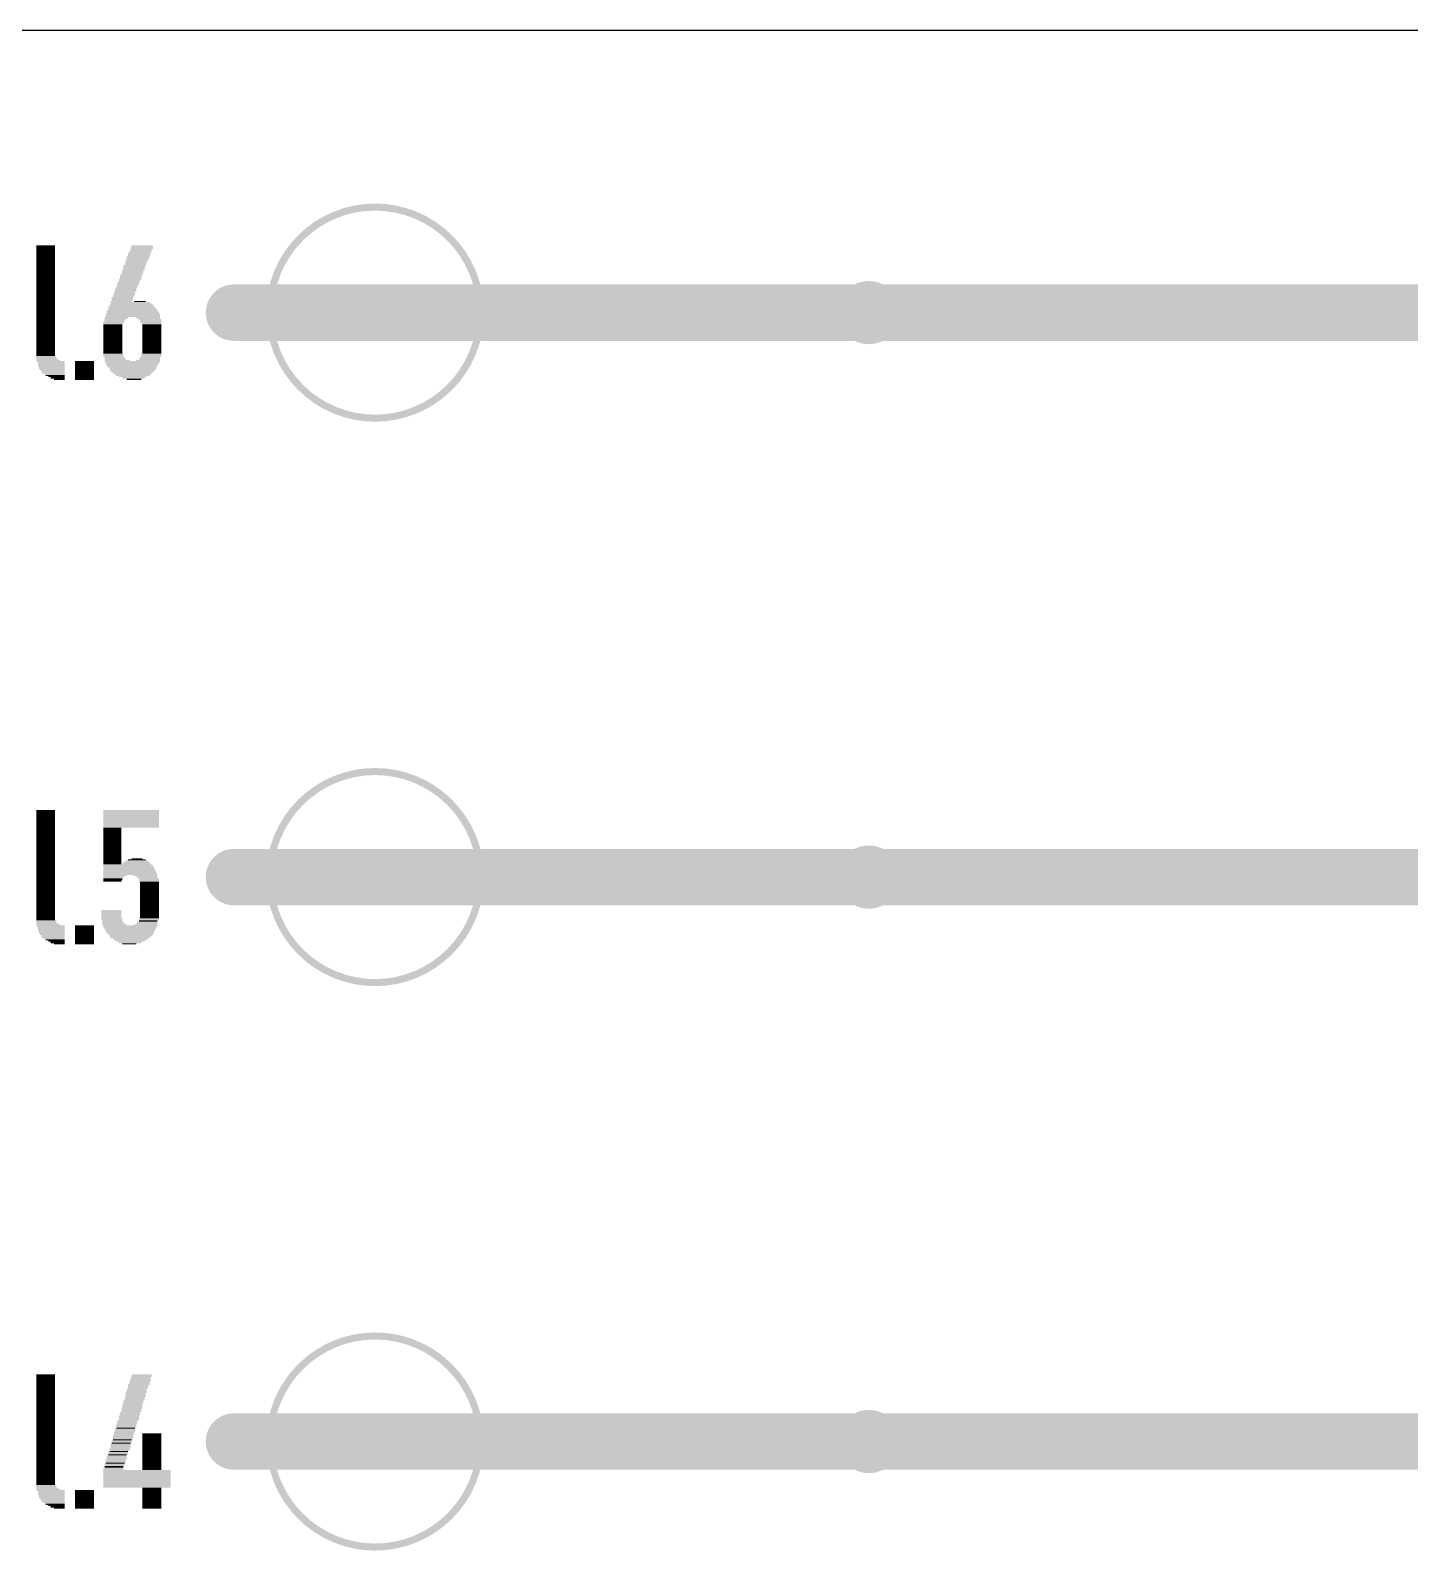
# Model space of a CAD drawing. Extents: x -1 to 100, y 0 to 61.
# Drawn here: x 24.27 to 49.11, y 33.6 to 60.96 of the extents above; entities that cross this region are included whole.
import ezdxf

# ---------------------------------------------------------------- set-up
doc = ezdxf.new("R2010")
doc.units = 0
for name, color, linetype in [('115', 151, 'CONTINUOUS'), ('117', 190, 'CONTINUOUS'), ('170', 151, 'CONTINUOUS'), ('20', 31, 'CONTINUOUS')]:
    doc.layers.add(name, color=color, linetype=linetype)

# ---------------------------------------------------------------- blocks, each defined once
blk = doc.blocks.new('RECT')
blk.add_solid([(-0.5, -0.5), (0.5, -0.5), (-0.5, 0.5), (0.5, 0.5)])

msp = doc.modelspace()

# ---------------------------------------------------------------- linework, layer by layer
at = {"layer": '115', "const_width": 1.016}
for points in [[(27.94, 55.88), (55.88, 55.88)], [(66.04, 45.72), (27.94, 45.72)], [(76.2, 35.56), (27.94, 35.56)]]:
    msp.add_lwpolyline(points, dxfattribs=at)
at = {"layer": '115', "const_width": 0.508}
for points in [[(27.94, 56.134, 1), (27.94, 55.626)], [(27.94, 45.974, 1), (27.94, 45.466)], [(27.94, 35.814, 1), (27.94, 35.306)]]:
    msp.add_lwpolyline(points, format="xyb", dxfattribs=at)
at = {"layer": '117', "const_width": 0.127}
for points in [[(30.48, 53.98, 1), (30.48, 57.78, 1), (30.48, 53.98)], [(39.37, 55.375, 1), (39.37, 56.385, 1), (39.37, 55.375)], [(30.48, 43.82, 1), (30.48, 47.62, 1), (30.48, 43.82)], [(39.37, 45.215, 1), (39.37, 46.225, 1), (39.37, 45.215)], [(30.48, 33.66, 1), (30.48, 37.46, 1), (30.48, 33.66)], [(39.37, 35.055, 1), (39.37, 36.065, 1), (39.37, 35.055)]]:
    msp.add_lwpolyline(points, format="xyb", dxfattribs=at)
at = {"layer": '20'}
msp.add_line((99.06, 60.96), (0, 60.96), dxfattribs=at)

# ---------------------------------------------------------------- block references
at = {"layer": '170'}
for p, xscale, yscale in [((24.55, 57.08), 0.34, 0.02), ((24.55, 57.055), 0.34, 0.03), ((24.55, 57.03), 0.34, 0.02), ((24.55, 57.01), 0.34, 0.02), ((24.55, 56.99), 0.34, 0.02), ((24.55, 56.97), 0.34, 0.02), ((24.55, 56.95), 0.34, 0.02), ((24.55, 56.93), 0.34, 0.02), ((24.55, 56.91), 0.34, 0.02), ((26.235, 56.95), 0.41, 0.02), ((26.235, 56.93), 0.41, 0.02), ((26.225, 56.91), 0.39, 0.02), ((26.26, 56.99), 0.4, 0.02), ((26.25, 56.97), 0.38, 0.02), ((26.28, 57.055), 0.4, 0.03), ((26.28, 57.03), 0.4, 0.02), ((26.27, 57.01), 0.38, 0.02), ((26.29, 57.08), 0.38, 0.02), ((24.55, 56.885), 0.34, 0.03), ((24.55, 56.86), 0.34, 0.02), ((24.55, 56.84), 0.34, 0.02), ((24.55, 56.82), 0.34, 0.02), ((24.55, 56.8), 0.34, 0.02), ((24.55, 56.78), 0.34, 0.02), ((24.55, 56.76), 0.34, 0.02), ((24.55, 56.74), 0.34, 0.02), ((24.55, 56.72), 0.34, 0.02), ((24.55, 56.695), 0.34, 0.03), ((24.55, 56.67), 0.34, 0.02), ((24.55, 56.65), 0.34, 0.02), ((26.13, 56.65), 0.4, 0.02), ((26.15, 56.72), 0.4, 0.02), ((26.14, 56.695), 0.38, 0.03), ((26.14, 56.67), 0.38, 0.02), ((26.17, 56.76), 0.4, 0.02), ((26.16, 56.74), 0.38, 0.02), ((26.19, 56.82), 0.4, 0.02), ((26.18, 56.8), 0.38, 0.02), ((26.18, 56.78), 0.38, 0.02), ((26.215, 56.885), 0.41, 0.03), ((26.215, 56.86), 0.41, 0.02), ((26.2, 56.84), 0.38, 0.02), ((24.55, 56.63), 0.34, 0.02), ((24.55, 56.61), 0.34, 0.02), ((24.55, 56.59), 0.34, 0.02), ((24.55, 56.57), 0.34, 0.02), ((24.55, 56.55), 0.34, 0.02), ((24.55, 56.53), 0.34, 0.02), ((24.55, 56.505), 0.34, 0.03), ((24.55, 56.48), 0.34, 0.02), ((24.55, 56.46), 0.34, 0.02), ((24.55, 56.44), 0.34, 0.02), ((24.55, 56.42), 0.34, 0.02), ((24.55, 56.4), 0.34, 0.02), ((24.55, 56.38), 0.34, 0.02), ((24.55, 56.36), 0.34, 0.02), ((26.01, 56.36), 0.38, 0.02), ((26.035, 56.42), 0.39, 0.02), ((26.035, 56.4), 0.39, 0.02), ((26.035, 56.38), 0.39, 0.02), ((26.07, 56.48), 0.4, 0.02), ((26.06, 56.46), 0.38, 0.02), ((26.06, 56.44), 0.38, 0.02), ((26.09, 56.55), 0.4, 0.02), ((26.08, 56.53), 0.38, 0.02), ((26.08, 56.505), 0.38, 0.03), ((26.11, 56.59), 0.4, 0.02), ((26.1, 56.57), 0.38, 0.02), ((26.12, 56.63), 0.38, 0.02), ((26.12, 56.61), 0.38, 0.02), ((24.55, 56.335), 0.34, 0.03), ((24.55, 56.31), 0.34, 0.02), ((24.55, 56.29), 0.34, 0.02), ((24.55, 56.27), 0.34, 0.02), ((24.55, 56.25), 0.34, 0.02), ((24.55, 56.23), 0.34, 0.02), ((24.55, 56.21), 0.34, 0.02), ((24.55, 56.19), 0.34, 0.02), ((24.55, 56.17), 0.34, 0.02), ((24.55, 56.145), 0.34, 0.03), ((24.55, 56.12), 0.34, 0.02), ((24.55, 56.1), 0.34, 0.02), ((25.93, 56.145), 0.38, 0.03), ((25.93, 56.12), 0.38, 0.02), ((25.93, 56.1), 0.38, 0.02), ((25.95, 56.19), 0.38, 0.02), ((25.95, 56.17), 0.38, 0.02), ((25.97, 56.25), 0.38, 0.02), ((25.97, 56.23), 0.38, 0.02), ((25.97, 56.21), 0.38, 0.02), ((25.99, 56.31), 0.38, 0.02), ((25.99, 56.29), 0.38, 0.02), ((25.99, 56.27), 0.38, 0.02), ((26.01, 56.335), 0.38, 0.03), ((24.55, 56.08), 0.34, 0.02), ((24.55, 56.06), 0.34, 0.02), ((24.55, 56.04), 0.34, 0.02), ((24.55, 56.02), 0.34, 0.02), ((24.55, 56), 0.34, 0.02), ((24.55, 55.975), 0.34, 0.03), ((24.55, 55.95), 0.34, 0.02), ((24.55, 55.93), 0.34, 0.02), ((24.55, 55.91), 0.34, 0.02), ((24.55, 55.89), 0.34, 0.02), ((24.55, 55.87), 0.34, 0.02), ((24.55, 55.85), 0.34, 0.02), ((24.55, 55.83), 0.34, 0.02), ((26.12, 55.85), 0.98, 0.02), ((26.12, 55.83), 0.98, 0.02), ((26.105, 55.91), 0.91, 0.02), ((26.12, 55.89), 0.94, 0.02), ((26.12, 55.87), 0.94, 0.02), ((26.1, 55.975), 0.84, 0.03), ((26.11, 55.95), 0.86, 0.02), ((26.12, 55.93), 0.88, 0.02), ((26.09, 56.02), 0.78, 0.02), ((26.1, 56), 0.8, 0.02), ((25.91, 56.08), 0.38, 0.02), ((26.07, 56.06), 0.7, 0.02), ((26.09, 56.04), 0.74, 0.02), ((26.245, 56.08), 0.21, 0.02), ((24.55, 55.81), 0.34, 0.02), ((24.55, 55.785), 0.34, 0.03), ((24.55, 55.76), 0.34, 0.02), ((24.55, 55.74), 0.34, 0.02), ((24.55, 55.72), 0.34, 0.02), ((24.55, 55.7), 0.34, 0.02), ((24.55, 55.68), 0.34, 0.02), ((24.55, 55.66), 0.34, 0.02), ((24.55, 55.64), 0.34, 0.02), ((24.55, 55.615), 0.34, 0.03), ((24.55, 55.59), 0.34, 0.02), ((24.55, 55.57), 0.34, 0.02), ((24.55, 55.55), 0.34, 0.02), ((25.78, 55.72), 0.38, 0.02), ((25.77, 55.7), 0.36, 0.02), ((25.77, 55.68), 0.36, 0.02), ((25.76, 55.66), 0.34, 0.02), ((25.76, 55.64), 0.34, 0.02), ((25.76, 55.615), 0.34, 0.03), ((25.76, 55.59), 0.34, 0.02), ((25.76, 55.57), 0.34, 0.02), ((25.76, 55.55), 0.34, 0.02), ((25.82, 55.785), 0.42, 0.03), ((25.8, 55.76), 0.38, 0.02), ((25.79, 55.74), 0.36, 0.02), ((26.12, 55.81), 0.98, 0.02), ((26.395, 55.785), 0.43, 0.03), ((26.43, 55.76), 0.4, 0.02), ((26.44, 55.74), 0.38, 0.02), ((26.44, 55.72), 0.38, 0.02), ((26.45, 55.7), 0.36, 0.02), ((26.45, 55.68), 0.36, 0.02), ((26.46, 55.66), 0.34, 0.02), ((26.46, 55.64), 0.34, 0.02), ((26.46, 55.615), 0.34, 0.03), ((26.46, 55.59), 0.34, 0.02), ((26.46, 55.57), 0.34, 0.02), ((26.46, 55.55), 0.34, 0.02), ((24.55, 55.53), 0.34, 0.02), ((24.55, 55.51), 0.34, 0.02), ((24.55, 55.49), 0.34, 0.02), ((24.55, 55.47), 0.34, 0.02), ((24.55, 55.45), 0.34, 0.02), ((24.55, 55.425), 0.34, 0.03), ((24.55, 55.4), 0.34, 0.02), ((24.55, 55.38), 0.34, 0.02), ((24.55, 55.36), 0.34, 0.02), ((24.55, 55.34), 0.34, 0.02), ((24.55, 55.32), 0.34, 0.02), ((24.55, 55.3), 0.34, 0.02), ((24.55, 55.28), 0.34, 0.02), ((25.76, 55.53), 0.34, 0.02), ((25.76, 55.51), 0.34, 0.02), ((25.76, 55.49), 0.34, 0.02), ((25.76, 55.47), 0.34, 0.02), ((25.76, 55.45), 0.34, 0.02), ((25.76, 55.425), 0.34, 0.03), ((25.76, 55.4), 0.34, 0.02), ((25.76, 55.38), 0.34, 0.02), ((25.76, 55.36), 0.34, 0.02), ((25.76, 55.34), 0.34, 0.02), ((25.76, 55.32), 0.34, 0.02), ((25.76, 55.3), 0.34, 0.02), ((25.76, 55.28), 0.34, 0.02), ((26.46, 55.53), 0.34, 0.02), ((26.46, 55.51), 0.34, 0.02), ((26.46, 55.49), 0.34, 0.02), ((26.46, 55.47), 0.34, 0.02), ((26.46, 55.45), 0.34, 0.02), ((26.46, 55.425), 0.34, 0.03), ((26.46, 55.4), 0.34, 0.02), ((26.46, 55.38), 0.34, 0.02), ((26.46, 55.36), 0.34, 0.02), ((26.46, 55.34), 0.34, 0.02), ((26.46, 55.32), 0.34, 0.02), ((26.46, 55.3), 0.34, 0.02), ((26.46, 55.28), 0.34, 0.02), ((24.55, 55.255), 0.34, 0.03), ((24.55, 55.23), 0.34, 0.02), ((24.55, 55.21), 0.34, 0.02), ((24.55, 55.19), 0.34, 0.02), ((24.55, 55.17), 0.34, 0.02), ((24.55, 55.15), 0.34, 0.02), ((24.55, 55.13), 0.34, 0.02), ((24.55, 55.11), 0.34, 0.02), ((24.56, 55.09), 0.36, 0.02), ((24.56, 55.065), 0.36, 0.03), ((24.575, 55.04), 0.39, 0.02), ((24.595, 55.02), 0.43, 0.02), ((24.635, 55), 0.51, 0.02), ((25.25, 55), 0.34, 0.02), ((25.76, 55.255), 0.34, 0.03), ((25.76, 55.23), 0.34, 0.02), ((25.76, 55.21), 0.34, 0.02), ((25.76, 55.19), 0.34, 0.02), ((25.76, 55.17), 0.34, 0.02), ((25.76, 55.15), 0.34, 0.02), ((25.77, 55.13), 0.36, 0.02), ((25.77, 55.11), 0.36, 0.02), ((25.77, 55.09), 0.36, 0.02), ((25.79, 55.065), 0.36, 0.03), ((25.8, 55.04), 0.38, 0.02), ((25.835, 55.02), 0.45, 0.02), ((26.395, 55.02), 0.43, 0.02), ((26.42, 55.04), 0.38, 0.02), ((26.43, 55.065), 0.36, 0.03), ((26.45, 55.13), 0.36, 0.02), ((26.45, 55.11), 0.36, 0.02), ((26.45, 55.09), 0.36, 0.02), ((26.46, 55.255), 0.34, 0.03), ((26.46, 55.23), 0.34, 0.02), ((26.46, 55.21), 0.34, 0.02), ((26.46, 55.19), 0.34, 0.02), ((26.46, 55.17), 0.34, 0.02), ((26.46, 55.15), 0.34, 0.02), ((24.65, 54.98), 0.48, 0.02), ((24.65, 54.96), 0.48, 0.02), ((24.65, 54.94), 0.48, 0.02), ((24.65, 54.92), 0.48, 0.02), ((24.66, 54.9), 0.46, 0.02), ((24.66, 54.875), 0.46, 0.03), ((24.67, 54.85), 0.44, 0.02), ((24.68, 54.83), 0.42, 0.02), ((24.68, 54.81), 0.42, 0.02), ((24.69, 54.79), 0.4, 0.02), ((24.71, 54.77), 0.36, 0.02), ((24.72, 54.75), 0.34, 0.02), ((24.745, 54.73), 0.29, 0.02), ((25.25, 54.98), 0.34, 0.02), ((25.25, 54.96), 0.34, 0.02), ((25.25, 54.94), 0.34, 0.02), ((25.25, 54.92), 0.34, 0.02), ((25.25, 54.9), 0.34, 0.02), ((25.25, 54.875), 0.34, 0.03), ((25.25, 54.85), 0.34, 0.02), ((25.25, 54.83), 0.34, 0.02), ((25.25, 54.81), 0.34, 0.02), ((25.25, 54.79), 0.34, 0.02), ((25.25, 54.77), 0.34, 0.02), ((25.25, 54.75), 0.34, 0.02), ((25.25, 54.73), 0.34, 0.02), ((26.11, 54.98), 0.96, 0.02), ((26.11, 54.96), 0.96, 0.02), ((26.105, 54.94), 0.91, 0.02), ((26.105, 54.92), 0.91, 0.02), ((26.11, 54.9), 0.86, 0.02), ((26.12, 54.875), 0.84, 0.03), ((26.11, 54.85), 0.82, 0.02), ((26.11, 54.83), 0.78, 0.02), ((26.11, 54.81), 0.74, 0.02), ((26.11, 54.79), 0.7, 0.02), ((26.12, 54.77), 0.64, 0.02), ((26.12, 54.75), 0.6, 0.02), ((26.12, 54.73), 0.5, 0.02), ((24.765, 54.705), 0.25, 0.03), ((24.795, 54.68), 0.19, 0.02), ((25.25, 54.705), 0.34, 0.03), ((25.25, 54.68), 0.34, 0.02), ((26.13, 54.705), 0.4, 0.03), ((26.14, 54.68), 0.26, 0.02), ((24.55, 46.92), 0.34, 0.02), ((24.55, 46.895), 0.34, 0.03), ((24.55, 46.87), 0.34, 0.02), ((24.55, 46.85), 0.34, 0.02), ((24.55, 46.83), 0.34, 0.02), ((24.55, 46.81), 0.34, 0.02), ((24.55, 46.79), 0.34, 0.02), ((24.55, 46.77), 0.34, 0.02), ((24.55, 46.75), 0.34, 0.02), ((24.55, 46.725), 0.34, 0.03), ((24.55, 46.7), 0.34, 0.02), ((24.55, 46.68), 0.34, 0.02), ((24.55, 46.66), 0.34, 0.02), ((24.55, 46.64), 0.34, 0.02), ((24.55, 46.62), 0.34, 0.02), ((24.55, 46.6), 0.34, 0.02), ((24.55, 46.58), 0.34, 0.02), ((24.55, 46.56), 0.34, 0.02), ((24.55, 46.535), 0.34, 0.03), ((24.55, 46.51), 0.34, 0.02), ((25.75, 46.6), 0.32, 0.02), ((25.75, 46.58), 0.32, 0.02), ((25.75, 46.56), 0.32, 0.02), ((25.75, 46.535), 0.32, 0.03), ((25.75, 46.51), 0.32, 0.02), ((24.55, 46.49), 0.34, 0.02), ((24.55, 46.47), 0.34, 0.02), ((24.55, 46.45), 0.34, 0.02), ((24.55, 46.43), 0.34, 0.02), ((24.55, 46.41), 0.34, 0.02), ((24.55, 46.39), 0.34, 0.02), ((24.55, 46.37), 0.34, 0.02), ((24.55, 46.345), 0.34, 0.03), ((24.55, 46.32), 0.34, 0.02), ((24.55, 46.3), 0.34, 0.02), ((24.55, 46.28), 0.34, 0.02), ((24.55, 46.26), 0.34, 0.02), ((24.55, 46.24), 0.34, 0.02), ((25.75, 46.49), 0.32, 0.02), ((25.75, 46.47), 0.32, 0.02), ((25.75, 46.45), 0.32, 0.02), ((25.75, 46.43), 0.32, 0.02), ((25.75, 46.41), 0.32, 0.02), ((25.75, 46.39), 0.32, 0.02), ((25.75, 46.37), 0.32, 0.02), ((25.75, 46.345), 0.32, 0.03), ((25.75, 46.32), 0.32, 0.02), ((25.75, 46.3), 0.32, 0.02), ((25.75, 46.28), 0.32, 0.02), ((25.75, 46.26), 0.32, 0.02), ((25.75, 46.24), 0.32, 0.02), ((24.55, 46.22), 0.34, 0.02), ((24.55, 46.2), 0.34, 0.02), ((24.55, 46.175), 0.34, 0.03), ((24.55, 46.15), 0.34, 0.02), ((24.55, 46.13), 0.34, 0.02), ((24.55, 46.11), 0.34, 0.02), ((24.55, 46.09), 0.34, 0.02), ((24.55, 46.07), 0.34, 0.02), ((24.55, 46.05), 0.34, 0.02), ((24.55, 46.03), 0.34, 0.02), ((24.55, 46.01), 0.34, 0.02), ((24.55, 45.985), 0.34, 0.03), ((25.75, 46.22), 0.32, 0.02), ((25.75, 46.2), 0.32, 0.02), ((25.75, 46.175), 0.32, 0.03), ((25.75, 46.15), 0.32, 0.02), ((25.75, 46.13), 0.32, 0.02), ((25.75, 46.11), 0.32, 0.02), ((25.75, 46.09), 0.32, 0.02), ((25.75, 46.07), 0.32, 0.02), ((25.75, 46.05), 0.32, 0.02), ((25.75, 46.03), 0.32, 0.02), ((25.75, 46.01), 0.32, 0.02), ((25.75, 45.985), 0.32, 0.03), ((26.185, 45.985), 0.47, 0.03), ((26.19, 46.01), 0.4, 0.02), ((26.19, 46.03), 0.32, 0.02), ((26.195, 46.05), 0.19, 0.02), ((24.55, 45.96), 0.34, 0.02), ((24.55, 45.94), 0.34, 0.02), ((24.55, 45.92), 0.34, 0.02), ((24.55, 45.9), 0.34, 0.02), ((24.55, 45.88), 0.34, 0.02), ((24.55, 45.86), 0.34, 0.02), ((24.55, 45.84), 0.34, 0.02), ((24.55, 45.815), 0.34, 0.03), ((24.55, 45.79), 0.34, 0.02), ((24.55, 45.77), 0.34, 0.02), ((24.55, 45.75), 0.34, 0.02), ((24.55, 45.73), 0.34, 0.02), ((24.55, 45.71), 0.34, 0.02), ((24.55, 45.69), 0.34, 0.02), ((25.75, 45.96), 0.32, 0.02), ((26.025, 45.94), 0.87, 0.02), ((26.035, 45.92), 0.89, 0.02), ((26.045, 45.9), 0.91, 0.02), ((26.045, 45.88), 0.91, 0.02), ((26.055, 45.86), 0.93, 0.02), ((26.055, 45.84), 0.93, 0.02), ((26.065, 45.815), 0.95, 0.03), ((26.065, 45.79), 0.95, 0.02), ((26.075, 45.77), 0.97, 0.02), ((25.8, 45.75), 0.42, 0.02), ((25.78, 45.73), 0.38, 0.02), ((25.77, 45.71), 0.36, 0.02), ((25.76, 45.69), 0.34, 0.02), ((26.185, 45.96), 0.51, 0.02), ((26.35, 45.75), 0.42, 0.02), ((26.37, 45.73), 0.38, 0.02), ((26.38, 45.71), 0.36, 0.02), ((26.41, 45.69), 0.36, 0.02), ((24.55, 45.67), 0.34, 0.02), ((24.55, 45.65), 0.34, 0.02), ((24.55, 45.625), 0.34, 0.03), ((24.55, 45.6), 0.34, 0.02), ((24.55, 45.58), 0.34, 0.02), ((24.55, 45.56), 0.34, 0.02), ((24.55, 45.54), 0.34, 0.02), ((24.55, 45.52), 0.34, 0.02), ((24.55, 45.5), 0.34, 0.02), ((24.55, 45.48), 0.34, 0.02), ((24.55, 45.455), 0.34, 0.03), ((24.55, 45.43), 0.34, 0.02), ((25.76, 45.67), 0.34, 0.02), ((25.75, 45.65), 0.32, 0.02), ((26.41, 45.67), 0.36, 0.02), ((26.41, 45.65), 0.36, 0.02), ((26.42, 45.625), 0.34, 0.03), ((26.42, 45.6), 0.34, 0.02), ((26.42, 45.58), 0.34, 0.02), ((26.42, 45.56), 0.34, 0.02), ((26.42, 45.54), 0.34, 0.02), ((26.42, 45.52), 0.34, 0.02), ((26.42, 45.5), 0.34, 0.02), ((26.42, 45.48), 0.34, 0.02), ((26.42, 45.455), 0.34, 0.03), ((26.42, 45.43), 0.34, 0.02), ((24.55, 45.41), 0.34, 0.02), ((24.55, 45.39), 0.34, 0.02), ((24.55, 45.37), 0.34, 0.02), ((24.55, 45.35), 0.34, 0.02), ((24.55, 45.33), 0.34, 0.02), ((24.55, 45.31), 0.34, 0.02), ((24.55, 45.29), 0.34, 0.02), ((24.55, 45.265), 0.34, 0.03), ((24.55, 45.24), 0.34, 0.02), ((24.55, 45.22), 0.34, 0.02), ((24.55, 45.2), 0.34, 0.02), ((24.55, 45.18), 0.34, 0.02), ((24.55, 45.16), 0.34, 0.02), ((24.55, 45.14), 0.34, 0.02), ((26.42, 45.41), 0.34, 0.02), ((26.42, 45.39), 0.34, 0.02), ((26.42, 45.37), 0.34, 0.02), ((26.42, 45.35), 0.34, 0.02), ((26.42, 45.33), 0.34, 0.02), ((26.42, 45.31), 0.34, 0.02), ((26.42, 45.29), 0.34, 0.02), ((26.42, 45.265), 0.34, 0.03), ((26.42, 45.24), 0.34, 0.02), ((26.42, 45.22), 0.34, 0.02), ((26.42, 45.2), 0.34, 0.02), ((26.42, 45.18), 0.34, 0.02), ((26.42, 45.16), 0.34, 0.02), ((26.42, 45.14), 0.34, 0.02), ((24.55, 45.12), 0.34, 0.02), ((24.55, 45.095), 0.34, 0.03), ((24.55, 45.07), 0.34, 0.02), ((24.55, 45.05), 0.34, 0.02), ((24.55, 45.03), 0.34, 0.02), ((24.55, 45.01), 0.34, 0.02), ((24.55, 44.99), 0.34, 0.02), ((24.55, 44.97), 0.34, 0.02), ((24.55, 44.95), 0.34, 0.02), ((24.56, 44.93), 0.36, 0.02), ((24.56, 44.905), 0.36, 0.03), ((24.575, 44.88), 0.39, 0.02), ((25.73, 45.12), 0.36, 0.02), ((25.73, 45.095), 0.36, 0.03), ((25.73, 45.07), 0.36, 0.02), ((25.73, 45.05), 0.36, 0.02), ((25.73, 45.03), 0.36, 0.02), ((25.73, 45.01), 0.36, 0.02), ((25.73, 44.99), 0.36, 0.02), ((25.74, 44.97), 0.38, 0.02), ((25.74, 44.95), 0.38, 0.02), ((25.75, 44.93), 0.36, 0.02), ((25.76, 44.905), 0.38, 0.03), ((25.77, 44.88), 0.4, 0.02), ((26.37, 44.88), 0.38, 0.02), ((26.38, 44.905), 0.36, 0.03), ((26.41, 44.97), 0.36, 0.02), ((26.41, 44.95), 0.36, 0.02), ((26.395, 44.93), 0.33, 0.02), ((26.42, 45.12), 0.34, 0.02), ((26.42, 45.095), 0.34, 0.03), ((26.42, 45.07), 0.34, 0.02), ((26.42, 45.05), 0.34, 0.02), ((26.42, 45.03), 0.34, 0.02), ((26.42, 45.01), 0.34, 0.02), ((26.42, 44.99), 0.34, 0.02), ((24.595, 44.86), 0.43, 0.02), ((24.635, 44.84), 0.51, 0.02), ((24.65, 44.82), 0.48, 0.02), ((24.65, 44.8), 0.48, 0.02), ((24.65, 44.78), 0.48, 0.02), ((24.65, 44.76), 0.48, 0.02), ((24.66, 44.74), 0.46, 0.02), ((24.66, 44.715), 0.46, 0.03), ((24.67, 44.69), 0.44, 0.02), ((24.68, 44.67), 0.42, 0.02), ((24.68, 44.65), 0.42, 0.02), ((24.69, 44.63), 0.4, 0.02), ((24.71, 44.61), 0.36, 0.02), ((25.25, 44.84), 0.34, 0.02), ((25.25, 44.82), 0.34, 0.02), ((25.25, 44.8), 0.34, 0.02), ((25.25, 44.78), 0.34, 0.02), ((25.25, 44.76), 0.34, 0.02), ((25.25, 44.74), 0.34, 0.02), ((25.25, 44.715), 0.34, 0.03), ((25.25, 44.69), 0.34, 0.02), ((25.25, 44.67), 0.34, 0.02), ((25.25, 44.65), 0.34, 0.02), ((25.25, 44.63), 0.34, 0.02), ((25.25, 44.61), 0.34, 0.02), ((25.79, 44.86), 0.44, 0.02), ((26.075, 44.84), 0.97, 0.02), ((26.065, 44.82), 0.95, 0.02), ((26.075, 44.8), 0.93, 0.02), ((26.065, 44.78), 0.91, 0.02), ((26.075, 44.76), 0.89, 0.02), ((26.065, 44.74), 0.87, 0.02), ((26.075, 44.715), 0.85, 0.03), ((26.08, 44.69), 0.8, 0.02), ((26.08, 44.67), 0.76, 0.02), ((26.07, 44.65), 0.74, 0.02), ((26.07, 44.63), 0.7, 0.02), ((26.075, 44.61), 0.63, 0.02), ((26.35, 44.86), 0.42, 0.02), ((24.72, 44.59), 0.34, 0.02), ((24.745, 44.57), 0.29, 0.02), ((24.765, 44.545), 0.25, 0.03), ((24.795, 44.52), 0.19, 0.02), ((25.25, 44.59), 0.34, 0.02), ((25.25, 44.57), 0.34, 0.02), ((25.25, 44.545), 0.34, 0.03), ((25.25, 44.52), 0.34, 0.02), ((26.075, 44.59), 0.59, 0.02), ((26.075, 44.57), 0.51, 0.02), ((26.07, 44.545), 0.4, 0.03), ((26.055, 44.52), 0.25, 0.02), ((24.55, 36.76), 0.34, 0.02), ((24.55, 36.735), 0.34, 0.03), ((24.55, 36.71), 0.34, 0.02), ((24.55, 36.69), 0.34, 0.02), ((24.55, 36.67), 0.34, 0.02), ((26.26, 36.71), 0.36, 0.02), ((26.26, 36.69), 0.36, 0.02), ((26.26, 36.67), 0.36, 0.02), ((26.28, 36.76), 0.36, 0.02), ((26.28, 36.735), 0.36, 0.03), ((24.55, 36.65), 0.34, 0.02), ((24.55, 36.63), 0.34, 0.02), ((24.55, 36.61), 0.34, 0.02), ((24.55, 36.59), 0.34, 0.02), ((24.55, 36.565), 0.34, 0.03), ((24.55, 36.54), 0.34, 0.02), ((24.55, 36.52), 0.34, 0.02), ((24.55, 36.5), 0.34, 0.02), ((24.55, 36.48), 0.34, 0.02), ((24.55, 36.46), 0.34, 0.02), ((24.55, 36.44), 0.34, 0.02), ((24.55, 36.42), 0.34, 0.02), ((24.55, 36.4), 0.34, 0.02), ((26.18, 36.44), 0.38, 0.02), ((26.17, 36.42), 0.36, 0.02), ((26.17, 36.4), 0.36, 0.02), ((26.19, 36.5), 0.36, 0.02), ((26.19, 36.48), 0.36, 0.02), ((26.19, 36.46), 0.36, 0.02), ((26.225, 36.59), 0.39, 0.02), ((26.21, 36.565), 0.36, 0.03), ((26.21, 36.54), 0.36, 0.02), ((26.21, 36.52), 0.36, 0.02), ((26.25, 36.65), 0.38, 0.02), ((26.24, 36.63), 0.36, 0.02), ((26.24, 36.61), 0.36, 0.02), ((24.55, 36.375), 0.34, 0.03), ((24.55, 36.35), 0.34, 0.02), ((24.55, 36.33), 0.34, 0.02), ((24.55, 36.31), 0.34, 0.02), ((24.55, 36.29), 0.34, 0.02), ((24.55, 36.27), 0.34, 0.02), ((24.55, 36.25), 0.34, 0.02), ((24.55, 36.23), 0.34, 0.02), ((24.55, 36.21), 0.34, 0.02), ((24.55, 36.185), 0.34, 0.03), ((24.55, 36.16), 0.34, 0.02), ((24.55, 36.14), 0.34, 0.02), ((24.55, 36.12), 0.34, 0.02), ((26.09, 36.14), 0.36, 0.02), ((26.09, 36.12), 0.36, 0.02), ((26.11, 36.23), 0.36, 0.02), ((26.11, 36.21), 0.36, 0.02), ((26.11, 36.185), 0.36, 0.03), ((26.11, 36.16), 0.36, 0.02), ((26.13, 36.29), 0.36, 0.02), ((26.13, 36.27), 0.36, 0.02), ((26.13, 36.25), 0.36, 0.02), ((26.15, 36.35), 0.36, 0.02), ((26.15, 36.33), 0.36, 0.02), ((26.15, 36.31), 0.36, 0.02), ((26.17, 36.375), 0.36, 0.03), ((24.55, 36.1), 0.34, 0.02), ((24.55, 36.08), 0.34, 0.02), ((24.55, 36.06), 0.34, 0.02), ((24.55, 36.04), 0.34, 0.02), ((24.55, 36.015), 0.34, 0.03), ((24.55, 35.99), 0.34, 0.02), ((24.55, 35.97), 0.34, 0.02), ((24.55, 35.95), 0.34, 0.02), ((24.55, 35.93), 0.34, 0.02), ((24.55, 35.91), 0.34, 0.02), ((24.55, 35.89), 0.34, 0.02), ((24.55, 35.87), 0.34, 0.02), ((24.55, 35.85), 0.34, 0.02), ((26, 35.87), 0.36, 0.02), ((26, 35.85), 0.36, 0.02), ((26.02, 35.93), 0.36, 0.02), ((26.02, 35.91), 0.36, 0.02), ((26.02, 35.89), 0.36, 0.02), ((26.05, 36.015), 0.36, 0.03), ((26.05, 35.99), 0.36, 0.02), ((26.05, 35.97), 0.36, 0.02), ((26.05, 35.95), 0.36, 0.02), ((26.07, 36.08), 0.36, 0.02), ((26.07, 36.06), 0.36, 0.02), ((26.07, 36.04), 0.36, 0.02), ((26.09, 36.1), 0.36, 0.02), ((24.55, 35.825), 0.34, 0.03), ((24.55, 35.8), 0.34, 0.02), ((24.55, 35.78), 0.34, 0.02), ((24.55, 35.76), 0.34, 0.02), ((24.55, 35.74), 0.34, 0.02), ((24.55, 35.72), 0.34, 0.02), ((24.55, 35.7), 0.34, 0.02), ((24.55, 35.68), 0.34, 0.02), ((24.55, 35.655), 0.34, 0.03), ((24.55, 35.63), 0.34, 0.02), ((24.55, 35.61), 0.34, 0.02), ((24.55, 35.59), 0.34, 0.02), ((24.55, 35.57), 0.34, 0.02), ((25.92, 35.57), 0.36, 0.02), ((25.94, 35.655), 0.36, 0.03), ((25.94, 35.63), 0.36, 0.02), ((25.94, 35.61), 0.36, 0.02), ((25.93, 35.59), 0.34, 0.02), ((25.96, 35.72), 0.36, 0.02), ((25.96, 35.7), 0.36, 0.02), ((25.96, 35.68), 0.36, 0.02), ((25.98, 35.78), 0.36, 0.02), ((25.98, 35.76), 0.36, 0.02), ((25.98, 35.74), 0.36, 0.02), ((26, 35.825), 0.36, 0.03), ((25.99, 35.8), 0.34, 0.02), ((26.46, 35.7), 0.34, 0.02), ((26.46, 35.68), 0.34, 0.02), ((26.46, 35.655), 0.34, 0.03), ((26.46, 35.63), 0.34, 0.02), ((26.46, 35.61), 0.34, 0.02), ((26.46, 35.59), 0.34, 0.02), ((26.46, 35.57), 0.34, 0.02), ((24.55, 35.55), 0.34, 0.02), ((24.55, 35.53), 0.34, 0.02), ((24.55, 35.51), 0.34, 0.02), ((24.55, 35.49), 0.34, 0.02), ((24.55, 35.465), 0.34, 0.03), ((24.55, 35.44), 0.34, 0.02), ((24.55, 35.42), 0.34, 0.02), ((24.55, 35.4), 0.34, 0.02), ((24.55, 35.38), 0.34, 0.02), ((24.55, 35.36), 0.34, 0.02), ((24.55, 35.34), 0.34, 0.02), ((24.55, 35.32), 0.34, 0.02), ((24.55, 35.295), 0.34, 0.03), ((25.83, 35.295), 0.36, 0.03), ((25.855, 35.36), 0.35, 0.02), ((25.855, 35.34), 0.35, 0.02), ((25.845, 35.32), 0.33, 0.02), ((25.88, 35.44), 0.36, 0.02), ((25.88, 35.42), 0.36, 0.02), ((25.88, 35.4), 0.36, 0.02), ((25.865, 35.38), 0.33, 0.02), ((25.9, 35.51), 0.36, 0.02), ((25.9, 35.49), 0.36, 0.02), ((25.9, 35.465), 0.36, 0.03), ((25.92, 35.55), 0.36, 0.02), ((25.91, 35.53), 0.34, 0.02), ((26.46, 35.55), 0.34, 0.02), ((26.46, 35.53), 0.34, 0.02), ((26.46, 35.51), 0.34, 0.02), ((26.46, 35.49), 0.34, 0.02), ((26.46, 35.465), 0.34, 0.03), ((26.46, 35.44), 0.34, 0.02), ((26.46, 35.42), 0.34, 0.02), ((26.46, 35.4), 0.34, 0.02), ((26.46, 35.38), 0.34, 0.02), ((26.46, 35.36), 0.34, 0.02), ((26.46, 35.34), 0.34, 0.02), ((26.46, 35.32), 0.34, 0.02), ((26.46, 35.295), 0.34, 0.03), ((24.55, 35.27), 0.34, 0.02), ((24.55, 35.25), 0.34, 0.02), ((24.55, 35.23), 0.34, 0.02), ((24.55, 35.21), 0.34, 0.02), ((24.55, 35.19), 0.34, 0.02), ((24.55, 35.17), 0.34, 0.02), ((24.55, 35.15), 0.34, 0.02), ((24.55, 35.13), 0.34, 0.02), ((24.55, 35.105), 0.34, 0.03), ((24.55, 35.08), 0.34, 0.02), ((24.55, 35.06), 0.34, 0.02), ((24.55, 35.04), 0.34, 0.02), ((24.55, 35.02), 0.34, 0.02), ((25.77, 35.08), 0.36, 0.02), ((25.77, 35.06), 0.36, 0.02), ((26.195, 35.04), 1.21, 0.02), ((26.195, 35.02), 1.21, 0.02), ((25.79, 35.15), 0.36, 0.02), ((25.79, 35.13), 0.36, 0.02), ((25.78, 35.105), 0.34, 0.03), ((25.81, 35.23), 0.36, 0.02), ((25.81, 35.21), 0.36, 0.02), ((25.81, 35.19), 0.36, 0.02), ((25.8, 35.17), 0.34, 0.02), ((25.83, 35.27), 0.36, 0.02), ((25.83, 35.25), 0.36, 0.02), ((26.46, 35.27), 0.34, 0.02), ((26.46, 35.25), 0.34, 0.02), ((26.46, 35.23), 0.34, 0.02), ((26.46, 35.21), 0.34, 0.02), ((26.46, 35.19), 0.34, 0.02), ((26.46, 35.17), 0.34, 0.02), ((26.46, 35.15), 0.34, 0.02), ((26.46, 35.13), 0.34, 0.02), ((26.46, 35.105), 0.34, 0.03), ((26.46, 35.08), 0.34, 0.02), ((26.46, 35.06), 0.34, 0.02), ((24.55, 35), 0.34, 0.02), ((24.55, 34.98), 0.34, 0.02), ((24.55, 34.96), 0.34, 0.02), ((24.55, 34.935), 0.34, 0.03), ((24.55, 34.91), 0.34, 0.02), ((24.55, 34.89), 0.34, 0.02), ((24.55, 34.87), 0.34, 0.02), ((24.55, 34.85), 0.34, 0.02), ((24.55, 34.83), 0.34, 0.02), ((24.55, 34.81), 0.34, 0.02), ((24.55, 34.79), 0.34, 0.02), ((24.56, 34.77), 0.36, 0.02), ((24.56, 34.745), 0.36, 0.03), ((26.195, 35), 1.21, 0.02), ((26.195, 34.98), 1.21, 0.02), ((26.195, 34.96), 1.21, 0.02), ((26.195, 34.935), 1.21, 0.03), ((26.195, 34.91), 1.21, 0.02), ((26.195, 34.89), 1.21, 0.02), ((26.195, 34.87), 1.21, 0.02), ((26.195, 34.85), 1.21, 0.02), ((26.195, 34.83), 1.21, 0.02), ((26.195, 34.81), 1.21, 0.02), ((26.195, 34.79), 1.21, 0.02), ((26.195, 34.77), 1.21, 0.02), ((26.195, 34.745), 1.21, 0.03), ((24.575, 34.72), 0.39, 0.02), ((24.595, 34.7), 0.43, 0.02), ((24.635, 34.68), 0.51, 0.02), ((24.65, 34.66), 0.48, 0.02), ((24.65, 34.64), 0.48, 0.02), ((24.65, 34.62), 0.48, 0.02), ((24.65, 34.6), 0.48, 0.02), ((24.66, 34.58), 0.46, 0.02), ((24.66, 34.555), 0.46, 0.03), ((24.67, 34.53), 0.44, 0.02), ((24.68, 34.51), 0.42, 0.02), ((24.68, 34.49), 0.42, 0.02), ((24.69, 34.47), 0.4, 0.02), ((25.25, 34.68), 0.34, 0.02), ((25.25, 34.66), 0.34, 0.02), ((25.25, 34.64), 0.34, 0.02), ((25.25, 34.62), 0.34, 0.02), ((25.25, 34.6), 0.34, 0.02), ((25.25, 34.58), 0.34, 0.02), ((25.25, 34.555), 0.34, 0.03), ((25.25, 34.53), 0.34, 0.02), ((25.25, 34.51), 0.34, 0.02), ((25.25, 34.49), 0.34, 0.02), ((25.25, 34.47), 0.34, 0.02), ((26.46, 34.72), 0.34, 0.02), ((26.46, 34.7), 0.34, 0.02), ((26.46, 34.68), 0.34, 0.02), ((26.46, 34.66), 0.34, 0.02), ((26.46, 34.64), 0.34, 0.02), ((26.46, 34.62), 0.34, 0.02), ((26.46, 34.6), 0.34, 0.02), ((26.46, 34.58), 0.34, 0.02), ((26.46, 34.555), 0.34, 0.03), ((26.46, 34.53), 0.34, 0.02), ((26.46, 34.51), 0.34, 0.02), ((26.46, 34.49), 0.34, 0.02), ((26.46, 34.47), 0.34, 0.02), ((24.71, 34.45), 0.36, 0.02), ((24.72, 34.43), 0.34, 0.02), ((24.745, 34.41), 0.29, 0.02), ((24.765, 34.385), 0.25, 0.03), ((24.795, 34.36), 0.19, 0.02), ((25.25, 34.45), 0.34, 0.02), ((25.25, 34.43), 0.34, 0.02), ((25.25, 34.41), 0.34, 0.02), ((25.25, 34.385), 0.34, 0.03), ((25.25, 34.36), 0.34, 0.02), ((26.46, 34.45), 0.34, 0.02), ((26.46, 34.43), 0.34, 0.02), ((26.46, 34.41), 0.34, 0.02), ((26.46, 34.385), 0.34, 0.03), ((26.46, 34.36), 0.34, 0.02)]:
    msp.add_blockref('RECT', p, dxfattribs=dict(at, xscale=xscale, yscale=yscale))
for p, yscale in [((26.11, 55), 0.02), ((26.09, 46.92), 0.02), ((26.09, 46.895), 0.03), ((26.09, 46.87), 0.02), ((26.09, 46.85), 0.02), ((26.09, 46.83), 0.02), ((26.09, 46.81), 0.02), ((26.09, 46.79), 0.02), ((26.09, 46.77), 0.02), ((26.09, 46.75), 0.02), ((26.09, 46.725), 0.03), ((26.09, 46.7), 0.02), ((26.09, 46.68), 0.02), ((26.09, 46.66), 0.02), ((26.09, 46.64), 0.02), ((26.09, 46.62), 0.02)]:
    msp.add_blockref('RECT', p, dxfattribs=dict(at, yscale=yscale))

doc.saveas('drawing.dxf')
